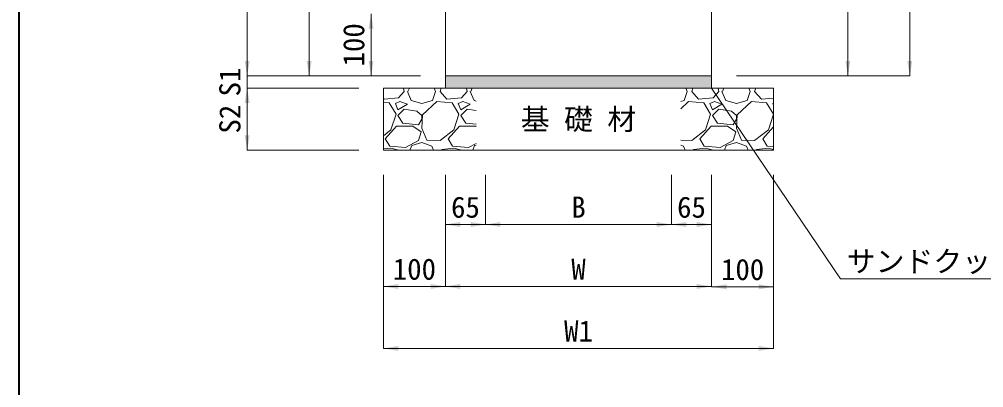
# Model space of a CAD drawing. Units: millimetres at full size. Extents: x 0 to 26200, y 7460 to 13400.
# Drawn here: x 400 to 1957, y 10212 to 10806 of the extents above; entities that cross this region are included whole.
import ezdxf
from ezdxf.enums import TextEntityAlignment as Align

# ---------------------------------------------------------------- set-up
doc = ezdxf.new("R2010")
doc.units = ezdxf.units.MM
doc.header["$LTSCALE"] = 25
doc.layers.add('ハッチング', color=7, linetype='Continuous')
doc.layers.add('文字', color=7, linetype='Continuous')
for name, color, linetype, lineweight in [('ハッチング_基礎', 150, 'Continuous', 9), ('図枠', 7, 'Continuous', 5), ('寸法線', 7, 'Continuous', 9), ('引出線', 4, 'Continuous', 9), ('本体', 2, 'Continuous', 20), ('舗装・基礎', 7, 'Continuous', 5)]:
    doc.layers.add(name, color=color, linetype=linetype, lineweight=lineweight)
doc.styles.add('ＭＳ ゴシック', font='')
doc.styles.get('ＭＳ ゴシック').set_extended_font_data('MS Gothic')

# ---------------------------------------------------------------- blocks, each defined once
blk = doc.blocks.new('filled_arrow')
at = {"color": 0, "linetype": 'Continuous', "lineweight": -2}
blk.add_solid([(7.5, 1.25), (0, 0), (7.5, -1.25)], dxfattribs=at)

msp = doc.modelspace()

# ---------------------------------------------------------------- hatches: boundary and pattern name
at = {"layer": 'ハッチング'}
msp.add_hatch(color=256, dxfattribs=at).paths.add_polyline_path([(1518.05, 10695.09), (1518.05, 10715.09), (1088.05, 10715.09), (1088.05, 10695.09)])

# ---------------------------------------------------------------- linework, layer by layer
at = {"layer": 'ハッチング_基礎'}
for p, q in [((1021.55, 10689.71), (1012.41, 10679.55)), ((1020.53, 10694.79), (1019.36, 10695.09)), ((1021.55, 10689.71), (1020.53, 10694.79)), ((1026.63, 10689.71), (1032.73, 10675.49)), ((1027.65, 10689.71), (1029.95, 10695.09)), ((1067.27, 10675.49), (1072.35, 10689.71)), ((1069.87, 10695.09), (1072.35, 10689.71)), ((1079.46, 10689.71), (1081.48, 10695.09)), ((1090.64, 10677.52), (1079.46, 10689.71)), ((1123.15, 10689.71), (1114.01, 10679.55)), ((1122.13, 10694.79), (1120.96, 10695.09)), ((1123.15, 10689.71), (1122.13, 10694.79)), ((1128.23, 10689.71), (1134.33, 10675.49)), ((1129.25, 10689.71), (1131.55, 10695.09)), ((1473.67, 10675.49), (1478.75, 10689.71)), ((1476.27, 10695.09), (1478.75, 10689.71)), ((1485.86, 10689.71), (1487.88, 10695.09)), ((1497.04, 10677.52), (1485.86, 10689.71)), ((1529.55, 10689.71), (1520.41, 10679.55)), ((1528.53, 10694.79), (1527.36, 10695.09)), ((1529.55, 10689.71), (1528.53, 10694.79)), ((1534.63, 10689.71), (1540.73, 10675.49)), ((1535.65, 10689.71), (1537.95, 10695.09)), ((1575.27, 10675.49), (1580.35, 10689.71)), ((1577.87, 10695.09), (1580.35, 10689.71)), ((1587.46, 10689.71), (1589.48, 10695.09)), ((1598.64, 10677.52), (1587.46, 10689.71)), ((989.04, 10677.52), (988.05, 10678.6)), ((997.17, 10671.42), (988.05, 10672.18)), ((1012.41, 10679.55), (989.04, 10677.52)), ((1008.34, 10653.14), (997.17, 10671.42)), ((1014.44, 10673.46), (1007.33, 10670.41)), ((1007.33, 10670.41), (1011.39, 10660.25)), ((1011.39, 10660.25), (1026.63, 10669.39)), ((1026.63, 10669.39), (1014.44, 10673.46)), ((1032.73, 10675.49), (1050, 10670.41)), ((1050, 10670.41), (1067.27, 10675.49)), ((1074.38, 10673.46), (1051.01, 10652.12)), ((1098.77, 10671.42), (1074.38, 10673.46)), ((1114.01, 10679.55), (1090.64, 10677.52)), ((1109.94, 10653.14), (1098.77, 10671.42)), ((1116.04, 10673.46), (1108.93, 10670.41)), ((1108.93, 10670.41), (1112.99, 10660.25)), ((1112.99, 10660.25), (1128.23, 10669.39)), ((1128.23, 10669.39), (1116.04, 10673.46)), ((1134.33, 10675.49), (1138.05, 10674.39)), ((1468.05, 10673.83), (1473.67, 10675.49)), ((1480.78, 10673.46), (1468.05, 10661.83)), ((1505.17, 10671.42), (1480.78, 10673.46)), ((1520.41, 10679.55), (1497.04, 10677.52)), ((1516.34, 10653.14), (1505.17, 10671.42)), ((1522.44, 10673.46), (1515.33, 10670.41)), ((1515.33, 10670.41), (1519.39, 10660.25)), ((1519.39, 10660.25), (1534.63, 10669.39)), ((1534.63, 10669.39), (1522.44, 10673.46)), ((1540.73, 10675.49), (1558, 10670.41)), ((1558, 10670.41), (1575.27, 10675.49)), ((1582.38, 10673.46), (1559.01, 10652.12)), ((1606.77, 10671.42), (1582.38, 10673.46)), ((1618.05, 10679.21), (1598.64, 10677.52)), ((1617.94, 10653.14), (1606.77, 10671.42)), ((1618.05, 10670.89), (1616.93, 10670.41)), ((1616.93, 10670.41), (1618.05, 10667.61)), ((1000.21, 10627.74), (1008.34, 10653.14)), ((1021.55, 10661.26), (1011.39, 10651.1)), ((1041.87, 10658.22), (1021.55, 10661.26)), ((1050, 10651.1), (1041.87, 10658.22)), ((1101.81, 10627.74), (1109.94, 10653.14)), ((1123.15, 10661.26), (1112.99, 10651.1)), ((1138.05, 10659.03), (1123.15, 10661.26)), ((1508.21, 10627.74), (1516.34, 10653.14)), ((1529.55, 10661.26), (1519.39, 10651.1)), ((1549.87, 10658.22), (1529.55, 10661.26)), ((1558, 10651.1), (1549.87, 10658.22)), ((1609.81, 10627.74), (1617.94, 10653.14)), ((1011.39, 10651.1), (1019.52, 10638.91)), ((1019.52, 10638.91), (1044.92, 10635.86)), ((1044.92, 10635.86), (1050, 10645.01)), ((1051.01, 10652.12), (1050, 10630.78)), ((1050, 10645.01), (1050, 10651.1)), ((1112.99, 10651.1), (1121.12, 10638.91)), ((1121.12, 10638.91), (1138.05, 10636.88)), ((1519.39, 10651.1), (1527.52, 10638.91)), ((1527.52, 10638.91), (1552.92, 10635.86)), ((1552.92, 10635.86), (1558, 10645.01)), ((1559.01, 10652.12), (1558, 10630.78)), ((1558, 10645.01), (1558, 10651.1)), ((988.05, 10618.33), (1000.21, 10627.74)), ((991.07, 10613.51), (1009.36, 10633.83)), ((1009.36, 10633.83), (1035.77, 10633.83)), ((1035.77, 10633.83), (1048.98, 10624.69)), ((1048.98, 10624.69), (1044.92, 10610.46)), ((1050, 10630.78), (1058.13, 10611.48)), ((1079.46, 10610.46), (1101.81, 10627.74)), ((1092.67, 10613.51), (1110.96, 10633.83)), ((1110.96, 10633.83), (1137.37, 10633.83)), ((1137.37, 10633.83), (1138.05, 10633.37)), ((1485.86, 10610.46), (1508.21, 10627.74)), ((1499.07, 10613.51), (1517.36, 10633.83)), ((1517.36, 10633.83), (1543.77, 10633.83)), ((1543.77, 10633.83), (1556.98, 10624.69)), ((1556.98, 10624.69), (1552.92, 10610.46)), ((1558, 10630.78), (1566.13, 10611.48)), ((1587.46, 10610.46), (1609.81, 10627.74)), ((1600.67, 10613.51), (1618.05, 10632.82)), ((998.18, 10601.32), (991.07, 10613.51)), ((1044.92, 10610.46), (1023.58, 10599.29)), ((1033.74, 10602.34), (1050, 10607.42)), ((1050, 10607.42), (1066.25, 10601.32)), ((1058.13, 10611.48), (1079.46, 10610.46)), ((1099.78, 10601.32), (1092.67, 10613.51)), ((1138.05, 10606.03), (1125.18, 10599.29)), ((1468.05, 10611.31), (1485.86, 10610.46)), ((1506.18, 10601.32), (1499.07, 10613.51)), ((1552.92, 10610.46), (1531.58, 10599.29)), ((1541.74, 10602.34), (1558, 10607.42)), ((1558, 10607.42), (1574.25, 10601.32)), ((1566.13, 10611.48), (1587.46, 10610.46)), ((1607.78, 10601.32), (1600.67, 10613.51)), ((1000.21, 10598.27), (988.05, 10596.99)), ((1023.58, 10599.29), (998.18, 10601.32)), ((1012.96, 10595.09), (1000.21, 10598.27)), ((1030.64, 10595.09), (1033.74, 10602.34)), ((1066.25, 10601.32), (1069.13, 10595.09)), ((1082.08, 10595.09), (1082.51, 10596.24)), ((1101.81, 10598.27), (1082.51, 10596.24)), ((1125.18, 10599.29), (1099.78, 10601.32)), ((1114.56, 10595.09), (1101.81, 10598.27)), ((1132.24, 10595.09), (1135.34, 10602.34)), ((1135.34, 10602.34), (1138.05, 10603.18)), ((1468.05, 10603.05), (1472.65, 10601.32)), ((1472.65, 10601.32), (1475.53, 10595.09)), ((1488.48, 10595.09), (1488.91, 10596.24)), ((1508.21, 10598.27), (1488.91, 10596.24)), ((1531.58, 10599.29), (1506.18, 10601.32)), ((1520.96, 10595.09), (1508.21, 10598.27)), ((1538.64, 10595.09), (1541.74, 10602.34)), ((1574.25, 10601.32), (1577.13, 10595.09)), ((1590.08, 10595.09), (1590.51, 10596.24)), ((1609.81, 10598.27), (1590.51, 10596.24)), ((1618.05, 10600.5), (1607.78, 10601.32)), ((1618.05, 10596.21), (1609.81, 10598.27))]:
    msp.add_line(p, q, dxfattribs=at)
at = {"layer": '図枠', "lineweight": 40}
msp.add_line((400, 7659.96), (400, 13199.96), dxfattribs=at)
at = {"layer": '寸法線', "lineweight": 13}
for p, q in [((1838.05, 11392.09), (1838.05, 10715.09)), ((768.05, 11360.09), (768.05, 10715.09)), ((1738.05, 11265.09), (1738.05, 10715.09)), ((868.05, 10965.09), (868.05, 10715.09)), ((968.05, 10715.09), (968.05, 10815.09)), ((768.05, 10763.09), (768.05, 10647.09)), ((1048.05, 10715.09), (768.05, 10715.09)), ((1048.05, 10715.09), (768.05, 10715.09)), ((1048.05, 10715.09), (868.05, 10715.09)), ((1048.05, 10715.09), (968.05, 10715.09)), ((1558.05, 10715.09), (1738.05, 10715.09)), ((1558.05, 10715.09), (1838.05, 10715.09)), ((948.05, 10695.09), (768.05, 10695.09)), ((768.05, 10695.09), (768.05, 10595.09)), ((948.05, 10695.09), (768.05, 10695.09)), ((948.05, 10595.09), (768.05, 10595.09)), ((988.05, 10555.09), (988.05, 10375.09)), ((988.05, 10555.09), (988.05, 10275.09)), ((1088.05, 10555.09), (1088.05, 10475.09)), ((1088.05, 10555.09), (1088.05, 10375.09)), ((1088.05, 10555.09), (1088.05, 10375.09)), ((1153.05, 10555.09), (1153.05, 10475.09)), ((1153.05, 10555.09), (1153.05, 10475.09)), ((1453.05, 10555.09), (1453.05, 10475.09)), ((1453.05, 10555.09), (1453.05, 10475.09)), ((1518.05, 10555.09), (1518.05, 10475.09)), ((1518.05, 10555.09), (1518.05, 10375.09)), ((1518.05, 10555.09), (1518.05, 10374.55)), ((1618.05, 10555.09), (1618.05, 10374.55)), ((1618.05, 10555.09), (1618.05, 10275.09)), ((1088.05, 10475.09), (1153.05, 10475.09)), ((1153.05, 10475.09), (1453.05, 10475.09)), ((1453.05, 10475.09), (1518.05, 10475.09)), ((1088.05, 10375.09), (988.05, 10375.09)), ((1088.05, 10375.09), (1518.05, 10375.09)), ((1518.05, 10374.55), (1618.05, 10374.55)), ((988.05, 10275.09), (1618.05, 10275.09))]:
    msp.add_line(p, q, dxfattribs=at)
at = {"layer": '引出線'}
msp.add_lwpolyline([(1518.05, 10695.08), (1726.17, 10387.31), (2104.39, 10387.31)], dxfattribs=at)
at = {"layer": '本体'}
for p, q in [((1088.05, 11275.09), (1088.05, 10715.09)), ((1518.05, 11275.09), (1518.05, 10715.09)), ((1088.05, 10715.09), (1518.05, 10715.09))]:
    msp.add_line(p, q, dxfattribs=at)
at = {"layer": '舗装・基礎', "color": 3, "lineweight": 13}
for p, q in [((1518.05, 10715.09), (1088.05, 10715.09)), ((1088.05, 10715.09), (1088.05, 10695.09)), ((1518.05, 10715.09), (1518.05, 10695.09)), ((1618.05, 10695.09), (988.05, 10695.09)), ((988.05, 10695.09), (988.05, 10595.09)), ((1618.05, 10695.09), (1618.05, 10595.09)), ((1618.05, 10595.09), (988.05, 10595.09))]:
    msp.add_line(p, q, dxfattribs=at)

# ---------------------------------------------------------------- block references
at = {"layer": '寸法線', "lineweight": 13, "xscale": 3.2, "yscale": 3.2}
for p, rotation in [((968.05, 10815.09), 270), ((768.05, 10715.09), 90), ((768.05, 10715.09), 90), ((868.05, 10715.09), 90), ((968.05, 10715.09), 90), ((1738.05, 10715.09), 90), ((1838.05, 10715.09), 90), ((768.05, 10695.09), 270), ((768.05, 10695.09), 270), ((768.05, 10595.09), 90), ((1153.05, 10475.09), 180), ((1453.05, 10475.09), 180), ((1518.05, 10475.09), 180), ((1088.05, 10375.09), 180), ((1518.05, 10375.09), 180), ((1618.05, 10374.55), 180), ((1618.05, 10275.09), 180)]:
    msp.add_blockref('filled_arrow', p, dxfattribs=dict(at, rotation=rotation))
for p in [(1088.05, 10475.09), (1153.05, 10475.09), (1453.05, 10475.09), (988.05, 10375.09), (1088.05, 10375.09), (1518.05, 10374.55), (988.05, 10275.09)]:
    msp.add_blockref('filled_arrow', p, dxfattribs=at)
at = {"layer": '引出線', "xscale": 0.133, "yscale": 0.133, "rotation": 304.1}
msp.add_blockref('filled_arrow', (1518.05, 10695.08), dxfattribs=at)

# ---------------------------------------------------------------- texts
at = {"layer": '寸法線', "style": 'ＭＳ ゴシック'}
for s, p in [('100', (940.05, 10765.09)), ('S1', (740.05, 10705.09)), ('S2', (740.05, 10645.09))]:
    msp.add_text(s, height=34.18, rotation=90, dxfattribs=at).set_placement(p, align=Align.MIDDLE_CENTER)
for s, p in [('65', (1120.55, 10503.09)), ('B', (1303.05, 10503.09)), ('65', (1485.55, 10503.09)), ('100', (1038.05, 10403.09)), ('W', (1303.05, 10403.09)), ('100', (1568.05, 10402.55)), ('W1', (1303.05, 10303.09))]:
    msp.add_text(s, height=34.18, dxfattribs=at).set_placement(p, align=Align.MIDDLE_CENTER)
at = {"layer": '引出線', "style": 'ＭＳ ゴシック'}
msp.add_text('サンドクッション', height=34.18, dxfattribs=at).set_placement((1736.17, 10432.71), align=Align.TOP_LEFT)
at = {"layer": '文字', "style": 'ＭＳ ゴシック'}
msp.add_text('基 礎 材', height=34.18, dxfattribs=at).set_placement((1303.05, 10645.09), align=Align.MIDDLE_CENTER)

doc.saveas('drawing.dxf')
